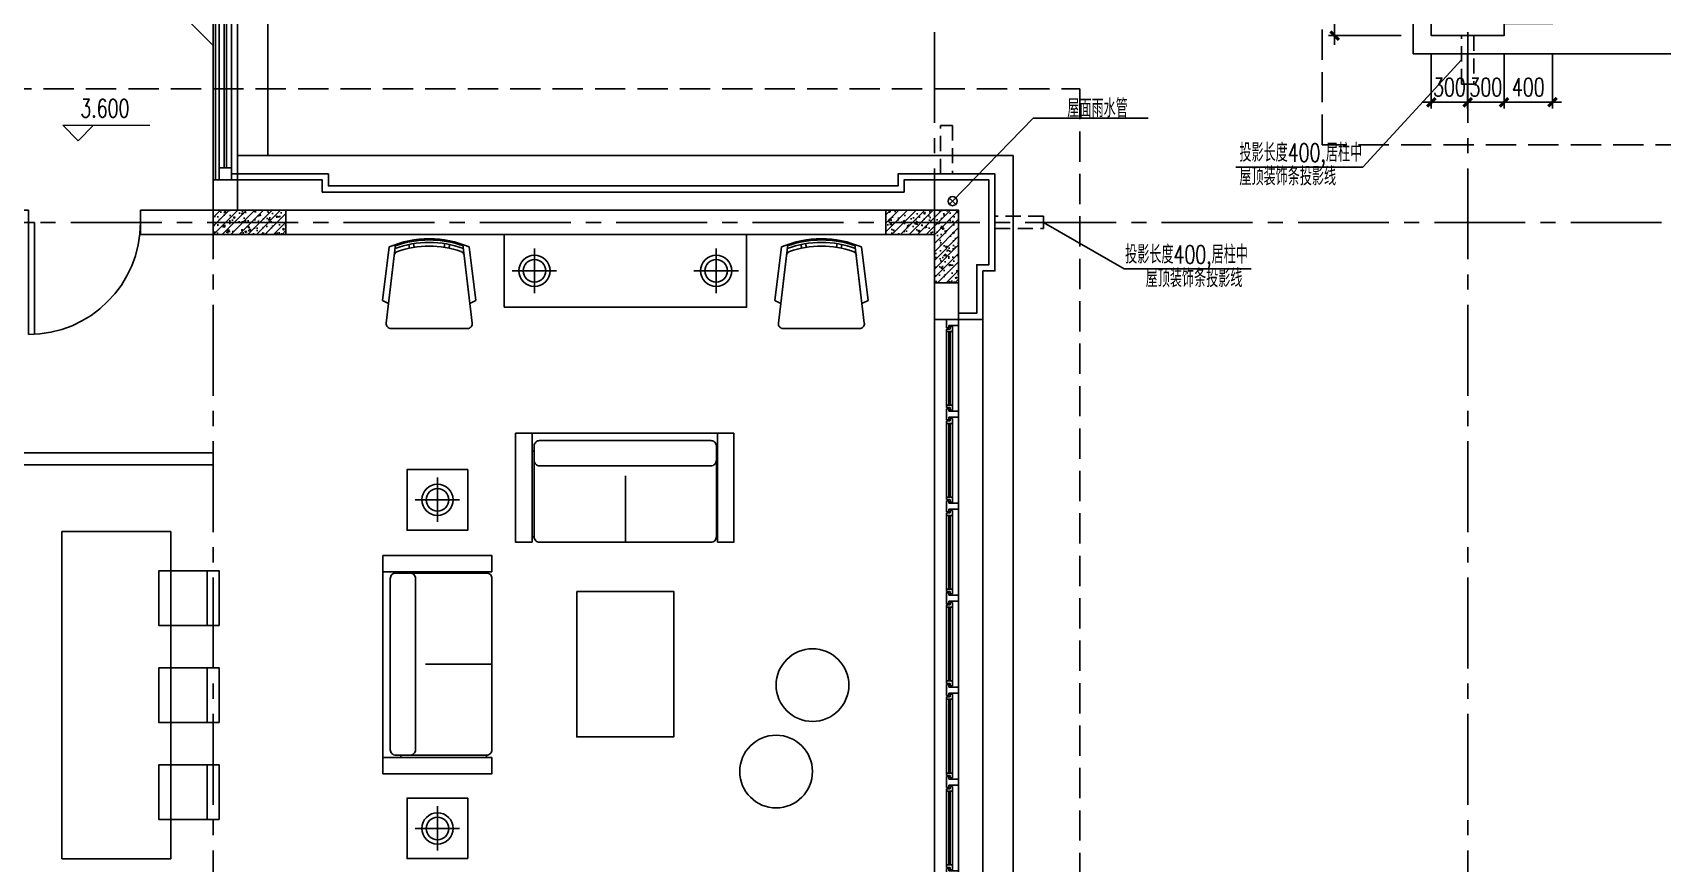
# Model space of a CAD drawing. Extents: x -395226 to -176901, y -140672 to 68263.
# Drawn here: x -265455 to -252008, y 36792 to 43645 of the extents above; entities that cross this region are included whole.
import ezdxf
from ezdxf.enums import TextEntityAlignment as Align

# ---------------------------------------------------------------- set-up
doc = ezdxf.new("R2010")
doc.units = 0
doc.header["$LTSCALE"] = 1000
doc.header["$MEASUREMENT"] = 0
for name, pattern in [('ACAD_ISO08W100', [36, 24, -3, 6, -3]), ('DASH', [0.35, 0.25, -0.1]), ('HIDDEN', [0.375, 0.25, -0.125]), ('Plans$0$CENTER2', [1.125, 0.75, -0.125, 0.125, -0.125])]:
    doc.linetypes.add(name, pattern=pattern)
doc.layers.get('0').update_dxf_attribs({"linetype": 'CONTINUOUS'})
doc.layers.get('Defpoints').update_dxf_attribs({"linetype": 'CONTINUOUS'})
for name, color, linetype in [('A-COLUMN', 1, 'CONTINUOUS'), ('A-COLUMN-hatch', 252, 'CONTINUOUS'), ('A-DIM', 201, 'CONTINUOUS'), ('A-DOTE', 8, 'ACAD_ISO08W100'), ('A-FACADE', 5, 'CONTINUOUS'), ('A-FIN-GRAN', 34, 'CONTINUOUS'), ('A-FIN-METAL', 150, 'CONTINUOUS'), ('A-FUR', 251, 'CONTINUOUS'), ('A-LINE', 8, 'CONTINUOUS'), ('A-NOTE', 150, 'CONTINUOUS'), ('A-RAIN', 6, 'CONTINUOUS'), ('A-ROOF', 7, 'CONTINUOUS'), ('A-WALL', 2, 'CONTINUOUS'), ('A-WINDOW', 4, 'CONTINUOUS'), ('A-隔墙', 3, 'CONTINUOUS'), ('Plans$0$Grid', 9, 'Plans$0$CENTER2')]:
    doc.layers.add(name, color=color, linetype=linetype)
doc.layers.add('A-LEVEL', color=135, linetype='CONTINUOUS', lineweight=0)
doc.styles.add('DIM_FONT', font='SIMPLEX', dxfattribs={"width": 0.7, "bigfont": 'GBCBIG'})
doc.styles.add('PRC-S', font='tjromans.shx', dxfattribs={"width": 0.7, "bigfont": 'tjhztxt.shx'})
doc.styles.add('TJHZTXT', font='tjromans.shx', dxfattribs={"width": 0.8, "bigfont": 'tjhztxt.shx'})
doc.styles.add('zjz', font='tjromans.shx', dxfattribs={"width": 0.7, "height": 500, "bigfont": 'tjhztxt.shx'})
doc.dimstyles.new('DIM100', dxfattribs={"dimscale": 100, "dimtxt": 3, "dimasz": 0.01, "dimexe": 1, "dimexo": 1, "dimgap": 1, "dimtad": 1, "dimdec": 0, "dimzin": 0, "dimdsep": 46, "dimtxsty": 'DIM_FONT', "dimblk1": '_DIMX', "dimblk2": '_DIMX', "dimsah": 1, "dimcen": 0.01, "dimclrd": 256, "dimclre": 256, "dimclrt": 7, "dimadec": 0, "dimazin": 0, "dimtfac": 1, "dimtdec": 0, "dimtix": 1, "dimtmove": 2, "dimatfit": 3, "dimldrblk": '_DIMX', "dimfxl": 0, "dimtolj": 1, "dimtzin": 5, "dimarcsym": 0})

# ---------------------------------------------------------------- blocks, each defined once
blk = doc.blocks.new('Grid')
at = {"layer": 'Plans$0$Grid', "color": 8}
for p, q in [((-16898.2, 23320), (-16898.2, -15380)), ((-10948.2, 23320), (-10948.2, -15380)), ((-6548.2, 23320), (-6548.2, -15380)), ((-28198.2, 6000), (8601.8, 6000))]:
    blk.add_line(p, q, dxfattribs=at)
blk = doc.blocks.new('_DIMX')
blk.add_line((-150, 0), (150, 0))
at = {"const_width": 50}
blk.add_lwpolyline([(-70, -70), (70, 70)], dxfattribs=at)
blk = doc.blocks.new('*D115')
at = {"layer": 'A-DIM', "lineweight": -2}
for p, q in [((-253915, 43470), (-253915, 43020)), ((-253615, 43470), (-253615, 43020)), ((-253915, 43070), (-253916, 43070)), ((-253915, 43070), (-253615, 43070)), ((-253614, 43070), (-253614, 43070))]:
    blk.add_line(p, q, dxfattribs=at)
at = {"layer": 'Defpoints', "color": 0}
for p in [(-253915, 43520), (-253615, 43520), (-253615, 43070)]:
    blk.add_point(p, dxfattribs=at)
at = {"layer": 'A-DIM', "lineweight": -2, "xscale": 0.5, "yscale": 0.5, "zscale": 0.5}
blk.add_blockref('_DIMX', (-253915, 43070), dxfattribs=at)
at = {"layer": 'A-DIM', "lineweight": -2, "xscale": 0.5, "yscale": 0.5, "zscale": 0.5, "rotation": 180}
blk.add_blockref('_DIMX', (-253615, 43070), dxfattribs=at)
at = {"layer": 'A-DIM', "insert": (-253765, 43195), "char_height": 150, "attachment_point": 5, "style": 'DIM_FONT'}
blk.add_mtext('\\A1;300', dxfattribs=at)
blk = doc.blocks.new('*D428')
at = {"layer": 'A-DIM', "lineweight": -2}
for p, q in [((-253615, 43470), (-253615, 43020)), ((-253315, 43470), (-253315, 43020)), ((-253615, 43070), (-253616, 43070)), ((-253315, 43070), (-253615, 43070)), ((-253314, 43070), (-253314, 43070))]:
    blk.add_line(p, q, dxfattribs=at)
at = {"layer": 'Defpoints', "color": 0}
for p in [(-253615, 43520), (-253315, 43520), (-253615, 43070)]:
    blk.add_point(p, dxfattribs=at)
at = {"layer": 'A-DIM', "lineweight": -2, "xscale": 0.5, "yscale": 0.5, "zscale": 0.5}
for p, rotation in [((-253615, 43070), 359.9999999999833), ((-253315, 43070), 179.9999999999833)]:
    blk.add_blockref('_DIMX', p, dxfattribs=dict(at, rotation=rotation))
at = {"layer": 'A-DIM', "insert": (-253465, 43195), "char_height": 150, "attachment_point": 5, "style": 'DIM_FONT'}
blk.add_mtext('\\A1;300', dxfattribs=at)
blk = doc.blocks.new('Columes_2F')
at = {"layer": 'A-COLUMN-hatch'}
h = blk.add_hatch(dxfattribs=at)
h.set_pattern_fill('钢筋混凝土', color=256, scale=20, style=0)
h.set_pattern_definition([(45, (-8379.38, 16700), (-35.3553, 35.3553), []), (50, (-8379.38, 16700), (143.452, -12.55), [15, -165]), (355, (-8379.38, 16700), (-27.75, 150.44), [12, -132]), (100.451, (-8367.43, 16698.95), (115.702, 137.888), [12.748, -140.228]), (46.184, (-8379.38, 16740), (213.45, -33.104), [22.5, -247.5]), (96.636, (-8361.6, 16737.24), (186.93, 194.82), [19.12, -210.34]), (351.184, (-8379.38, 16740), (186.93, 194.82), [18, -198]), (21, (-8359.38, 16730), (119.381, -80.524), [15, -165]), (326, (-8359.38, 16730), (48.663, 145.03), [12, -132]), (71.451, (-8349.43, 16723.29), (168.045, 64.506), [12.748, -140.228]), (37.5, (-8379.38, 16700), (2.432, 66.5788), [0, -130.4, 0, -134, 0, -132.5]), (7.5, (-8379.38, 16700), (52.614, 78.882), [0, -76.4, 0, -127.4, 0, -50.5]), (327.5, (-8423.98, 16700), (106.7645, -4.511), [0, -50, 0, -156, 0, -207]), (317.5, (-8443.98, 16700), (116.637, 20.021), [0, -65, 0, -103.6, 0, -147])])
h.paths.add_polyline_path([(-8379, 16700), (-7779, 16700), (-7779, 16900), (-8379, 16900)])
h = blk.add_hatch(dxfattribs=at)
h.set_pattern_fill('钢筋混凝土', color=256, scale=20, style=0)
h.set_pattern_definition([(45, (-2829.38, 16300), (-35.3553, 35.3553), []), (50, (-2829.38, 16300), (143.452, -12.55), [15, -165]), (355, (-2829.38, 16300), (-27.75, 150.438), [12, -132]), (100.451, (-2817.43, 16298.95), (115.702, 137.888), [12.748, -140.228]), (46.184, (-2829.38, 16340), (213.45, -33.104), [22.5, -247.5]), (96.636, (-2811.6, 16337.24), (186.93, 194.824), [19.12, -210.343]), (351.184, (-2829.38, 16340), (186.93, 194.824), [18, -198]), (21, (-2809.38, 16330), (119.381, -80.524), [15, -165]), (326, (-2809.38, 16330), (48.663, 145.03), [12, -132]), (71.451, (-2799.43, 16323.29), (168.045, 64.506), [12.748, -140.228]), (37.5, (-2829.38, 16300), (2.432, 66.5788), [0, -130.4, 0, -134, 0, -132.5]), (7.5, (-2829.38, 16300), (52.614, 78.8823), [0, -76.4, 0, -127.4, 0, -50.5]), (327.5, (-2873.98, 16300), (106.7645, -4.511), [0, -50, 0, -156, 0, -207]), (317.5, (-2893.98, 16300), (116.637, 20.021), [0, -65, 0, -103.6, 0, -147])])
edge = h.paths.add_edge_path()
edge.add_line((-2229, 16900), (-2829, 16900))
edge.add_line((-2829, 16900), (-2829, 16700))
edge.add_line((-2829, 16700), (-2429, 16700))
edge.add_line((-2429, 16700), (-2429, 16300))
edge.add_line((-2429, 16300), (-2229, 16300))
edge.add_line((-2229, 16300), (-2229, 16900))
edge.add_line((-2229, 16900), (-2429, 16900))
blk.add_lwpolyline([(-8379, 16700), (-7779, 16700), (-7779, 16900), (-8379, 16900)], close=True)
blk.add_lwpolyline([(-2229, 16900), (-2829, 16900), (-2829, 16700), (-2429, 16700), (-2429, 16300), (-2229, 16300), (-2229, 16900), (-2429, 16900)])
blk = doc.blocks.new('D10')
for p, q in [((75, 0), (75, 925)), ((125, 0), (125, 923.64766)), ((75, 0), (125, 0))]:
    blk.add_line(p, q)
blk.add_lwpolyline([(75, 0), (0, 0), (0, -100), (75, -100)], close=True)
blk.add_arc((75, 0), 925, 0, 90)
blk = doc.blocks.new('dr-1000_swing')
at = {"layer": 'A-WINDOW', "xscale": -1, "rotation": 270}
blk.add_blockref('D10', (100, 0), dxfattribs=at)
blk = doc.blocks.new('Plans$0$A$C539A1996')
for p, q in [((-2020, -579), (-2020, 321)), ((-490, -579), (-490, 321)), ((-2020, 173), (-2011, 173)), ((-508, 173), (-490, 173)), ((-1260, -579), (-1260, -30)), ((-2011, -534), (-2020, -534))]:
    blk.add_line(p, q)
for points in [[(-490, 321), (-2155, 321), (-2155, -579), (-2020, -579)], [(-2020, 321), (-355, 321), (-355, -579), (-490, -579)], [(-508, -534), (-490, -534)]]:
    blk.add_lwpolyline(points)
blk.add_lwpolyline([(-2011, 97), (-2011, 215, -0.414214), (-1966, 260), (-553, 260, -0.414214), (-508, 215), (-508, 97, -0.414214), (-553, 52), (-1966, 52, -0.414214)], format="xyb", close=True)
blk.add_lwpolyline([(-2011, 97), (-2011, -534, 0.414214), (-1966, -579), (-553, -579, 0.414214), (-508, -534), (-508, 97)], format="xyb")
blk = doc.blocks.new('Plans$0$bedside_lamp')
for p, q in [((156075, 2667), (156075, 3033)), ((155892, 2850), (156258, 2850))]:
    blk.add_line(p, q)
for radius in [129, 93]:
    blk.add_circle((156075, 2850), radius)
blk = doc.blocks.new('Plans$0$A$C647D47BD')
for p, q in [((108, 693), (50, 207)), ((216, 692), (223, 663)), ((255, 700), (261, 670)), ((515, 700), (509, 670)), ((554, 692), (547, 663)), ((662, 693), (720, 207)), ((55, 672), (0, 232)), ((31, 45), (97, 602)), ((739, 45), (673, 602)), ((715, 672), (770, 232)), ((0, 232), (50, 207)), ((770, 232), (720, 207)), ((70, 0), (700, 0))]:
    blk.add_line(p, q)
for centre, radius, start, end in [((385, -97), 837, 66.7873, 113.2127), ((385, -107), 817, 69.8481, 110.1519), ((385, -107), 837, 70.5362, 109.4638), ((385, -107), 787, 70.5568, 109.4432), ((136, 597), 40, 109.4432, 173.2466), ((634, 597), 40, 6.7534, 70.5568), ((70, 40), 40, 173.2466, 270), ((700, 40), 40, 270, 6.7534)]:
    blk.add_arc(centre, radius, start, end)
blk = doc.blocks.new('A$C27EA7CCC')
at = {"layer": 'A-LEVEL', "linetype": 'ByBlock'}
blk.add_lwpolyline([(1018, 509), (509, 0), (0, 509), (2880, 509)], dxfattribs=at)
at = {"layer": 'A-LEVEL', "style": 'zjz', "width": 0.7}
for tag, p in [('-6.000（建筑）', (3635, 1346)), ('-6.300（结构）', (3635, 645))]:
    blk.add_attdef(tag, text='', height=600, dxfattribs=at).set_placement(p, align=Align.RIGHT)
blk = doc.blocks.new('*D121')
at = {"layer": 'A-DIM', "lineweight": -2}
for p, q in [((-254165, 44220), (-254763, 44220)), ((-254713, 43620), (-254713, 44219)), ((-254165, 43620), (-254763, 43620))]:
    blk.add_line(p, q, dxfattribs=at)
at = {"layer": 'Defpoints', "color": 0}
for p in [(-254713, 44220), (-254115, 44220), (-254115, 43620)]:
    blk.add_point(p, dxfattribs=at)
at = {"layer": 'A-DIM', "lineweight": -2, "xscale": 0.5, "yscale": 0.5, "zscale": 0.5}
for p, rotation in [((-254713, 44220), 90), ((-254713, 43620), 270)]:
    blk.add_blockref('_DIMX', p, dxfattribs=dict(at, rotation=rotation))
at = {"layer": 'A-DIM', "insert": (-254838, 43920), "char_height": 150, "attachment_point": 5, "rotation": 90, "style": 'DIM_FONT'}
blk.add_mtext('\\A1;600', dxfattribs=at)
blk = doc.blocks.new('*D123')
at = {"layer": 'A-DIM', "lineweight": -2}
for p, q in [((-253315, 43470), (-253315, 43020)), ((-252915, 43470), (-252915, 43020)), ((-252915, 43070), (-253314, 43070))]:
    blk.add_line(p, q, dxfattribs=at)
at = {"layer": 'Defpoints', "color": 0}
for p in [(-253315, 43520), (-252915, 43520), (-253315, 43070)]:
    blk.add_point(p, dxfattribs=at)
at = {"layer": 'A-DIM', "lineweight": -2, "xscale": 0.5, "yscale": 0.5, "zscale": 0.5}
for p, rotation in [((-253315, 43070), 180.011926793944), ((-252915, 43070), 0.01192679394398155)]:
    blk.add_blockref('_DIMX', p, dxfattribs=dict(at, rotation=rotation))
at = {"layer": 'A-DIM', "insert": (-253115, 43195), "char_height": 150, "attachment_point": 5, "rotation": 0.0119, "style": 'DIM_FONT'}
blk.add_mtext('\\A1;400', dxfattribs=at)
blk = doc.blocks.new('Plans$0$A$C3079423F')
at = {"ltscale": 1.5}
for p, q in [((0, 4550), (0, -50)), ((100, 4480), (100, 4550)), ((100, 4480), (120, 4480)), ((100, 4470), (100, 3822)), ((100, 4470), (130, 4470)), ((150, 4450), (100, 4450)), ((120, 4480), (120, 4500)), ((120, 4500), (200, 4500)), ((120, 4450), (120, 3842)), ((130, 4470), (130, 4490)), ((150, 4490), (130, 4490)), ((130, 4450), (130, 3842)), ((150, 4490), (150, 3802)), ((200, 4550), (200, 4500)), ((200, 3792), (200, 4500)), ((100, 3842), (150, 3842)), ((100, 3822), (130, 3822)), ((100, 3722), (100, 3812)), ((100, 3812), (120, 3812)), ((120, 3812), (120, 3792)), ((120, 3792), (200, 3792)), ((130, 3822), (130, 3802)), ((130, 3802), (150, 3802)), ((200, 3792), (200, 3742)), ((100, 3722), (120, 3722)), ((100, 3712), (100, 3063)), ((100, 3712), (130, 3712)), ((150, 3692), (100, 3692)), ((120, 3722), (120, 3742)), ((120, 3742), (200, 3742)), ((120, 3692), (120, 3083)), ((130, 3712), (130, 3732)), ((150, 3732), (130, 3732)), ((130, 3692), (130, 3083)), ((150, 3732), (150, 3043)), ((200, 3033), (200, 3742)), ((100, 3083), (150, 3083)), ((100, 3063), (130, 3063)), ((100, 3053), (120, 3053)), ((100, 3053), (100, 2963)), ((100, 2963), (120, 2963)), ((120, 3053), (120, 3033)), ((120, 3033), (200, 3033)), ((120, 2983), (200, 2983)), ((120, 2963), (120, 2983)), ((130, 3063), (130, 3043)), ((130, 3043), (150, 3043)), ((130, 2953), (130, 2973)), ((130, 2973), (150, 2973)), ((150, 2285), (150, 2973)), ((200, 2983), (200, 3033)), ((200, 2983), (200, 2275)), ((100, 2305), (100, 2953)), ((100, 2953), (130, 2953)), ((100, 2933), (150, 2933)), ((120, 2325), (120, 2933)), ((130, 2325), (130, 2933)), ((150, 2325), (100, 2325)), ((100, 2305), (130, 2305)), ((130, 2305), (130, 2285)), ((100, 2195), (100, 1547)), ((100, 2195), (130, 2195)), ((150, 2175), (100, 2175)), ((120, 2175), (120, 1567)), ((150, 2285), (130, 2285)), ((130, 2195), (130, 2215)), ((150, 2215), (130, 2215)), ((130, 2175), (130, 1567)), ((150, 2215), (150, 1527)), ((200, 1517), (200, 2225)), ((100, 1567), (150, 1567)), ((100, 1547), (130, 1547)), ((100, 1447), (100, 1537)), ((100, 1537), (120, 1537)), ((120, 1537), (120, 1517)), ((120, 1517), (200, 1517)), ((130, 1547), (130, 1527)), ((130, 1527), (150, 1527)), ((200, 1517), (200, 1467)), ((100, 1447), (120, 1447)), ((100, 788), (100, 1437)), ((100, 1437), (130, 1437)), ((100, 1417), (150, 1417)), ((120, 1447), (120, 1467)), ((120, 1467), (200, 1467)), ((120, 808), (120, 1417)), ((130, 1437), (130, 1457)), ((130, 1457), (150, 1457)), ((130, 808), (130, 1417)), ((150, 768), (150, 1457)), ((200, 1467), (200, 758)), ((150, 808), (100, 808)), ((100, 788), (130, 788)), ((100, 778), (120, 778)), ((100, 778), (100, 688)), ((100, 688), (120, 688)), ((100, 30), (100, 678)), ((100, 678), (130, 678)), ((120, 778), (120, 758)), ((120, 758), (200, 758)), ((120, 708), (200, 708)), ((120, 688), (120, 708)), ((130, 788), (130, 768)), ((150, 768), (130, 768)), ((130, 678), (130, 698)), ((130, 698), (150, 698)), ((150, 10), (150, 698)), ((200, 708), (200, 758)), ((200, 708), (200, 0)), ((100, 658), (150, 658)), ((120, 50), (120, 658)), ((130, 50), (130, 658)), ((150, 50), (100, 50)), ((100, 30), (130, 30)), ((100, 20), (120, 20)), ((100, 20), (100, -50)), ((120, 20), (120, 0)), ((120, 0), (200, 0)), ((130, 30), (130, 10)), ((150, 10), (130, 10)), ((200, -50), (200, 0))]:
    blk.add_line(p, q, dxfattribs=at)
for points in [[(120, 2295), (100, 2295), (100, 2205), (120, 2205), (120, 2225), (200, 2225), (200, 2275)], [(120, 2295), (120, 2275)], [(120, 2275), (200, 2275)]]:
    blk.add_lwpolyline(points, dxfattribs=at)
blk = doc.blocks.new('RAIN PIPE@100x100')
for p, q in [((-27, -27), (27, 27)), ((-27, 27), (27, -27))]:
    blk.add_line(p, q)
blk.add_circle((0, 0), 37.5)

msp = doc.modelspace()

# ---------------------------------------------------------------- linework, layer by layer
at = {"layer": 'A-FACADE', "linetype": 'HIDDEN', "ltscale": 0.5}
for points in [[(-253564.9, 43619.8), (-253564.9, 43219.8), (-253664.9, 43219.8), (-253664.9, 43619.8)], [(-257964.9, 42479.8), (-257964.9, 42879.8), (-257864.9, 42879.8), (-257864.9, 42479.8)], [(-257514.9, 42029.8), (-257114.9, 42029.8), (-257114.9, 42129.8), (-257514.9, 42129.8)]]:
    msp.add_lwpolyline(points, dxfattribs=at)
at = {"layer": 'A-FIN-GRAN'}
for points in [[(-252914.9, 43919.8), (-252914.9, 43719.8), (-253314.9, 43719.8), (-253314.9, 43619.8), (-253914.9, 43619.8), (-253914.9, 44219.8), (-253814.9, 44219.8), (-253814.9, 45119.8), (-254414.9, 45119.8), (-254414.9, 45319.8)], [(-263814.9, 42479.8), (-263014.9, 42479.8), (-263014.9, 42379.8), (-258314.9, 42379.8), (-258314.9, 42479.8), (-257514.9, 42479.8), (-257514.9, 41679.8), (-257614.9, 41679.8), (-257614.9, 41279.8), (-257814.9, 41279.8)], [(-263764.9, 42429.8), (-263064.9, 42429.8), (-263064.9, 42329.8), (-258264.9, 42329.8), (-258264.9, 42429.8), (-257564.9, 42429.8), (-257564.9, 41729.8), (-257664.9, 41729.8), (-257664.9, 41329.8), (-257814.9, 41329.8)]]:
    msp.add_lwpolyline(points, dxfattribs=at)
at = {"layer": 'A-FIN-METAL'}
for points in [[(-263964.9, 42429.8), (-263964.9, 44646.6)], [(-263944.9, 42429.8), (-263944.9, 44636.5)]]:
    msp.add_lwpolyline(points, dxfattribs=at)
at = {"layer": 'A-FUR'}
for p, q in [((-265214.9, 36829.8), (-265214.9, 39529.8)), ((-264014.9, 39204.8), (-264014.9, 38754.8)), ((-264014.9, 38404.8), (-264014.9, 37954.8)), ((-264014.9, 37604.8), (-264014.9, 37154.8))]:
    msp.add_line(p, q, dxfattribs=at)
for points in [[(-261564.9, 41379.8), (-259564.9, 41379.8), (-259564.9, 41979.8), (-261564.9, 41979.8)], [(-261864.9, 40040.8), (-262364.9, 40040.8), (-262364.9, 39540.8), (-261864.9, 39540.8)], [(-263914.9, 38754.8), (-264414.9, 38754.8), (-264414.9, 39204.8), (-263914.9, 39204.8)], [(-260964.9, 39036.1), (-260164.9, 39036.1), (-260164.9, 37836.1), (-260964.9, 37836.1)], [(-263914.9, 37954.8), (-264414.9, 37954.8), (-264414.9, 38404.8), (-263914.9, 38404.8)], [(-263914.9, 37154.8), (-264414.9, 37154.8), (-264414.9, 37604.8), (-263914.9, 37604.8)], [(-261864.9, 36831.4), (-262364.9, 36831.4), (-262364.9, 37331.4), (-261864.9, 37331.4)]]:
    msp.add_lwpolyline(points, close=True, dxfattribs=at)
msp.add_lwpolyline([(-265214.9, 36829.8), (-264314.9, 36829.8), (-264314.9, 39529.8), (-265214.9, 39529.8)], dxfattribs=at)
for centre in [(-259020.5, 38262.6), (-259320.5, 37549.5)]:
    msp.add_circle(centre, 300, dxfattribs=at)
at = {"layer": 'A-LINE'}
msp.add_line((-257614.9, 36679.8), (-257614.9, 41279.8), dxfattribs=at)
at = {"layer": 'A-NOTE'}
for points in [[(-266164.9, 43538.2), (-265864.9, 43838.2), (-264264.9, 43838.2), (-263964.9, 43538.2)], [(-255527.4, 42535.1), (-254481.1, 42535.1), (-253664.9, 43419.8)], [(-256252.3, 42939.5), (-257198.6, 42939.5), (-257864.9, 42254.8)], [(-255402.3, 41695.1), (-256448.6, 41695.1), (-257114.9, 42079.8)]]:
    msp.add_lwpolyline(points, dxfattribs=at)
at = {"layer": 'A-ROOF', "linetype": 'DASH'}
msp.add_lwpolyline([(-259214.9, 44119.8), (-259214.9, 53519.8), (-254814.9, 53519.8), (-254814.9, 56719.8), (-247614.9, 56719.8), (-247614.9, 53519.8), (-243214.9, 53519.8), (-243214.9, 44119.8), (-247614.9, 44119.8), (-247614.9, 42719.8), (-254814.9, 42719.8), (-254814.9, 44119.8), (-259214.9, 44119.8)], dxfattribs=at)
at = {"layer": 'A-ROOF'}
for points in [[(-263414.9, 51369.8), (-258464.9, 51369.8), (-258464.9, 52769.8), (-254064.9, 52769.8), (-254064.9, 55969.8), (-248364.9, 55969.8), (-248364.9, 52769.8), (-243964.9, 52769.8), (-243964.9, 44869.8), (-248364.9, 44869.8), (-248364.9, 43469.8), (-254064.9, 43469.8), (-254064.9, 44869.8), (-258464.9, 44869.8), (-258464.9, 46219.8)], [(-263514.9, 44469.8), (-263514.9, 42629.8)], [(-263764.9, 42629.8), (-257364.9, 42629.8), (-257364.9, 24729.8), (-269714.9, 24729.8), (-269714.9, 29779.8), (-269044.9, 29779.8)]]:
    msp.add_lwpolyline(points, dxfattribs=at)
at = {"layer": 'A-ROOF', "linetype": 'DASH'}
msp.add_lwpolyline([(-256814.9, 43179.8), (-256814.9, 24179.8), (-267814.9, 24179.8), (-267814.9, 43179.8)], close=True, dxfattribs=at)
at = {"layer": 'A-WALL'}
for p, q in [((-263964.9, 42179.8), (-263964.9, 42429.8)), ((-263964.9, 42429.8), (-263764.9, 42429.8)), ((-263764.9, 42429.8), (-263764.9, 42179.8)), ((-264564.9, 42179.8), (-263964.9, 42179.8)), ((-264564.9, 42179.8), (-264564.9, 41979.8)), ((-263764.9, 42179.8), (-257814.9, 42179.8)), ((-257814.9, 42179.8), (-257814.9, 41279.8)), ((-264564.9, 41979.8), (-258014.9, 41979.8)), ((-258014.9, 41979.8), (-258014.9, 41279.8)), ((-257814.9, 41279.8), (-258014.9, 41279.8))]:
    msp.add_line(p, q, dxfattribs=at)
at = {"layer": 'A-WINDOW'}
for p, q in [((-263914.9, 42529.8), (-263914.9, 44569.8)), ((-263874.9, 42529.8), (-263874.9, 44569.8)), ((-263854.9, 44569.8), (-263854.9, 42529.8)), ((-263814.9, 44569.8), (-263814.9, 42529.8))]:
    msp.add_line(p, q, dxfattribs=at)
msp.add_lwpolyline([(-263814.9, 42429.8), (-263814.9, 42529.8), (-263914.9, 42529.8), (-263914.9, 42429.8)], dxfattribs=at)
at = {"layer": 'A-隔墙'}
msp.add_lwpolyline([(-266614.9, 40079.8), (-263964.9, 40079.8), (-263964.9, 40179.8), (-266614.9, 40179.8)], dxfattribs=at)
at = {"layer": 'Defpoints', "color": 6}
msp.add_lwpolyline([(-257814.9, 25179.8), (-257814.9, 42179.8), (-263764.9, 42179.8), (-263764.9, 48719.8), (-258014.9, 48719.8), (-258014.9, 45319.8), (-253614.9, 45319.8), (-253614.9, 43919.8), (-248814.9, 43919.8)], dxfattribs=at)

# ---------------------------------------------------------------- block references
at = {"layer": 'A-COLUMN'}
msp.add_blockref('Columes_2F', (-255585.5, 25279.8), dxfattribs=at)
at = {"layer": 'A-DOTE'}
msp.add_blockref('Grid', (-247066.6, 36079.8), dxfattribs=at)
at = {"layer": 'A-FUR'}
msp.add_blockref('Plans$0$A$C647D47BD', (-262567.6, 41204.5), dxfattribs=at)
at = {"layer": 'A-FUR', "xscale": -1}
msp.add_blockref('Plans$0$A$C647D47BD', (-258562.1, 41204.5), dxfattribs=at)
for p, rotation in [((-417389.4, 44529.8), 180.0000001067217), ((-264964.9, -116283.8), 270.0000000533608)]:
    msp.add_blockref('Plans$0$bedside_lamp', p, dxfattribs=dict(at, rotation=rotation))
at = {"layer": 'A-FUR'}
for p, rotation in [((-103740.3, 44529.8), 179.9999998932783), ((-264964.9, 193155.9), 269.9999999466392)]:
    msp.add_blockref('Plans$0$bedside_lamp', p, dxfattribs=dict(at, rotation=rotation))
at = {"layer": 'A-FUR', "extrusion": (0, 0, -1), "zscale": -1}
for p, rotation in [((261824.5, 40019.8), 359.9999999733196), ((262243.9, 37176.4), 269.9999999466392)]:
    msp.add_blockref('Plans$0$A$C539A1996', p, dxfattribs=dict(at, rotation=rotation))
at = {"layer": 'A-LEVEL', "linetype": 'ByBlock'}
ref = msp.add_blockref('A$C27EA7CCC', (-265206.7, 42753.5), dxfattribs=dict(at, xscale=0.25, yscale=0.25, zscale=0.25))
ref.add_attrib('-6.000（建筑）', '3.600', dxfattribs={"height": 150, "style": 'TJHZTXT', "width": 0.7}).set_placement((-264656.1, 42945.9), align=Align.RIGHT)
at = {"layer": 'A-RAIN', "xscale": -1, "rotation": 270.0000014340729}
msp.add_blockref('RAIN PIPE@100x100', (-257864.9, 42254.8), dxfattribs=at)
at = {"layer": 'A-WINDOW', "ltscale": 15, "rotation": 270}
msp.add_blockref('dr-1000_swing', (-265564.9, 42179.8), dxfattribs=at)
at = {"layer": 'A-WINDOW'}
msp.add_blockref('Plans$0$A$C3079423F', (-258014.9, 36729.8), dxfattribs=at)

# ---------------------------------------------------------------- texts
at = {"layer": 'A-NOTE', "style": 'PRC-S', "width": 0.7}
for s, rotation, p in [('屋面雨水管', 0, (-256917.8, 42946.5)), ('投影长度400,居柱中', 359.99999, (-255498.4, 42579.8)), ('屋顶装饰条投影线', 359.99999, (-255498.4, 42384.5)), ('投影长度400,居柱中', 0.00001, (-256440.8, 41739.8)), ('屋顶装饰条投影线', 0.00001, (-256271.3, 41544.5))]:
    msp.add_text(s, height=150, rotation=rotation, dxfattribs=at).set_placement(p)

# ---------------------------------------------------------------- dimensions: what is measured, and where the dimension line sits
at = {"layer": 'A-DIM'}
for p1, p2, distance, picture, middle in [((-254114.9, 43619.8), (-254114.9, 44219.8), 598.6, '*D121', (-254838.5, 43919.8)), ((-253914.9, 43519.8), (-253614.9, 43519.8), -450, '*D115', (-253764.9, 43194.8)), ((-253314.9, 43519.8), (-253614.9, 43519.8), 450, '*D428', (-253464.9, 43194.8)), ((-252914.9, 43519.8), (-253314.9, 43519.7), 449.9, '*D123', (-253114.8, 43194.9))]:
    dim = msp.add_aligned_dim(p1=p1, p2=p2, distance=distance, dimstyle='DIM100', override={"dimscale": 50, "dimclrt": 256}, dxfattribs=at)
    dim.commit()
    dim.dimension.update_dxf_attribs({"geometry": picture, "text_midpoint": middle})

doc.saveas('drawing.dxf')
